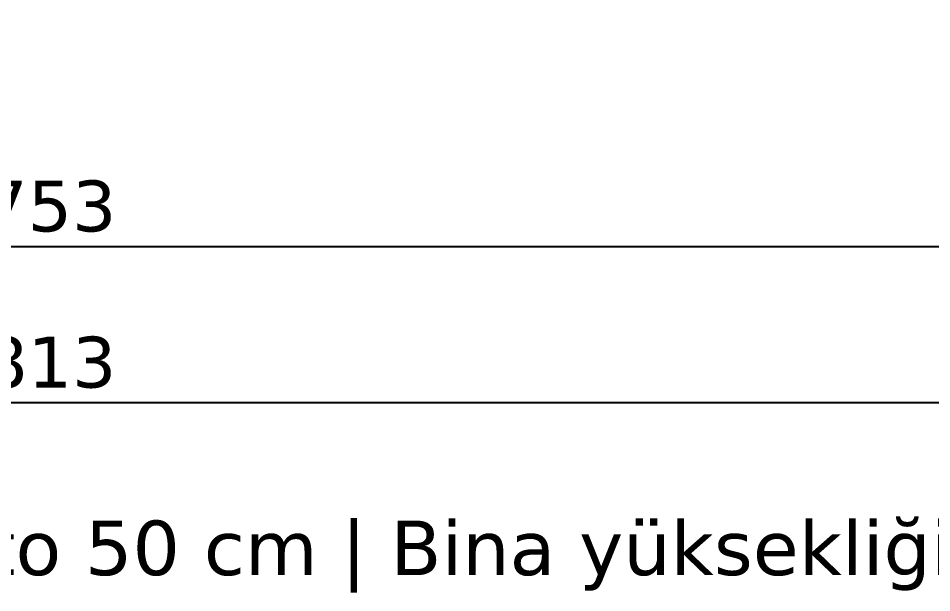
# Model space of a CAD drawing. Header units: centimetres. Extents: x -135 to 4099, y -1210 to 1044.
# Drawn here: x 367.8 to 619.4, y -1012.4 to -854.2 of the extents above; entities that cross this region are included whole.
import ezdxf
from ezdxf.enums import TextEntityAlignment as Align

# ---------------------------------------------------------------- set-up
doc = ezdxf.new("R2010")
doc.units = ezdxf.units.CM
doc.layers.add('ON_OLCU', color=4, linetype='Continuous')
doc.layers.add('ON_YAZI', color=7, linetype='Continuous')
doc.styles.add('PORTMAN', font='DejaVuSans.ttf')
doc.dimstyles.new('PORTMAN', dxfattribs={"dimtxt": 14, "dimasz": 9, "dimexe": 6, "dimexo": 5, "dimgap": 4, "dimtad": 1, "dimtxsty": 'PORTMAN', "dimblk": 'ARCHTICK', "dimcen": 2.5, "dimazin": 3, "dimtfac": 0.5, "dimtmove": 2, "dimatfit": 3})

# ---------------------------------------------------------------- blocks, each defined once
blk = doc.blocks.new('_ARCHTICK')
at = {"color": 0, "linetype": 'BYBLOCK', "const_width": 0.15}
blk.add_lwpolyline([(-0.5, -0.5), (0.5, 0.5)], dxfattribs=at)

msp = doc.modelspace()

# ---------------------------------------------------------------- texts
at = {"layer": 'ON_YAZI', "style": 'PORTMAN'}
msp.add_text('Pencere üst kotu 200 cm | Lento 50 cm | Bina yüksekliği 250 cm', height=15, dxfattribs=at).set_placement((376.5, -1000), align=Align.MIDDLE_CENTER)

# ---------------------------------------------------------------- dimensions: what is measured, and where the dimension line sits
at = {"layer": 'ON_OLCU'}
for base, p1, p2 in [((-30, -960), (-30, -600), (783, -600)), ((0, -917), (0, -850), (753, -850))]:
    msp.add_linear_dim(base=base, p1=p1, p2=p2, dimstyle='PORTMAN', override={"dimtxt": 14, "dimasz": 9, "dimexe": 6, "dimexo": 5, "dimdec": 2, "dimzin": 8, "dimdsep": 44}, dxfattribs=at).render()

doc.saveas('drawing.dxf')
